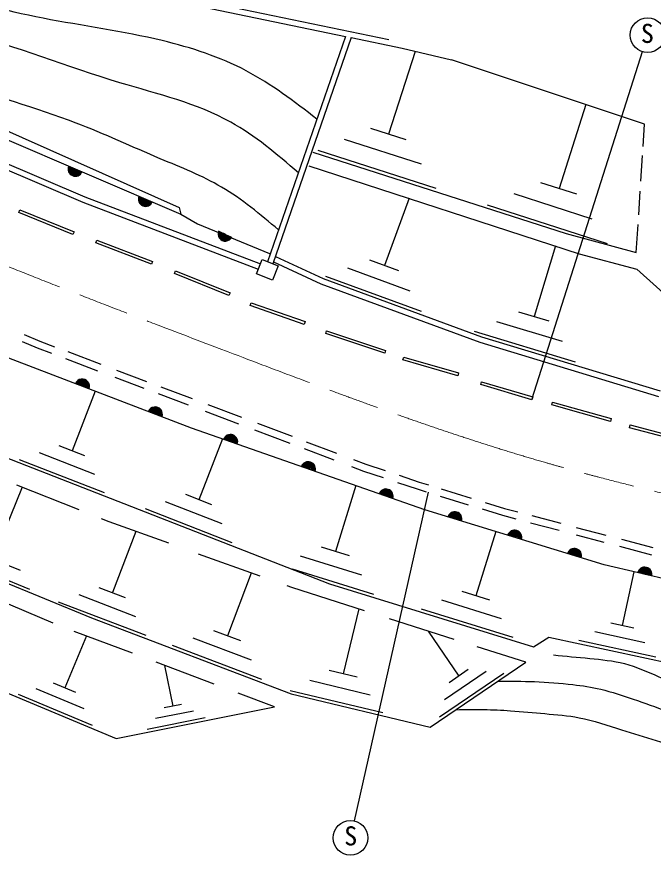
# Model space of a CAD drawing. Units: millimetres, scale not verified. Extents: x 40000 to 680000, y 20000 to 380000.
# Drawn here: x 208806 to 252779, y 237338 to 295259 of the extents above; entities that cross this region are included whole.
import ezdxf
from ezdxf.enums import TextEntityAlignment as Align

# ---------------------------------------------------------------- set-up
doc = ezdxf.new("R2010")
doc.units = ezdxf.units.MM
doc.header["$LTSCALE"] = 1000
doc.linetypes.add('CHAIN', pattern=[18.5, 12, -1.5, 3.5, -1.5])
for name, color, linetype, lineweight in [('M-BGD', 7, 'Continuous', 25), ('M-BMK', 2, 'CHAIN', 13), ('M-STR-STRC', 7, 'Continuous', 25)]:
    doc.layers.add(name, color=color, linetype=linetype, lineweight=lineweight)
doc.styles.add('ＭＳ ゴシック', font='')
doc.styles.get('ＭＳ ゴシック').set_extended_font_data('MS Gothic')

msp = doc.modelspace()

# ---------------------------------------------------------------- linework, layer by layer
at = {"layer": 'M-BGD'}
for p, q in [((211928, 298381), (234501, 293688)), ((211854, 297988), (231525, 293899)), ((231525, 293899), (226128, 278340)), ((231920, 293816), (226501, 278194)), ((231920, 293816), (235437, 293085)), ((235437, 293085), (238836, 292282)), ((236339, 292868), (234499, 287158)), ((252183, 287847), (238836, 292282)), ((196977, 289886), (213519, 282819)), ((200704, 289948), (220141, 281620)), ((196820, 289518), (213369, 282448)), ((248129, 289198), (246269, 283398)), ((205203, 288673), (220032, 282080)), ((235719, 286758), (233269, 287548)), ((252083, 286296), (252183, 287847)), ((236759, 285078), (231449, 286788)), ((229267, 285917), (246762, 280290)), ((237789, 283388), (229629, 286018)), ((251928, 283905), (252042, 285671)), ((228979, 284972), (247666, 278894)), ((247509, 282998), (245019, 283798)), ((213519, 282819), (225638, 278185)), ((235909, 282718), (234209, 278088)), ((248559, 281288), (243169, 283028)), ((251776, 281566), (251883, 283215)), ((213369, 282448), (225492, 277813)), ((220032, 282080), (220141, 281620)), ((249609, 279578), (241319, 282248)), ((208944, 281730), (209019, 281916)), ((212689, 280227), (208944, 281730)), ((209019, 281916), (212764, 280413)), ((220141, 281620), (221302, 280963)), ((221302, 280963), (226274, 278904)), ((212764, 280413), (212689, 280227)), ((251608, 278976), (251734, 280912)), ((214271, 279640), (214343, 279827)), ((214343, 279827), (218190, 278349)), ((246762, 280290), (251608, 278976)), ((218118, 278163), (214271, 279640)), ((246019, 279428), (244549, 274548)), ((226676, 278700), (229973, 277180)), ((247666, 278894), (251649, 277826)), ((218190, 278349), (218118, 278163)), ((225366, 277493), (225756, 278486)), ((225756, 278486), (226873, 278048)), ((226873, 278048), (226483, 277055)), ((226545, 278320), (229820, 276810)), ((235199, 277718), (233209, 278448)), ((219694, 277527), (219769, 277713)), ((223465, 275999), (219694, 277527)), ((219769, 277713), (223540, 276184)), ((226483, 277055), (225366, 277493)), ((235989, 276308), (231689, 277888)), ((251649, 277826), (263682, 266902)), ((229973, 277180), (240916, 273149)), ((236779, 274888), (230169, 277318)), ((229820, 276810), (240789, 272770)), ((223540, 276184), (223465, 275999)), ((224926, 275307), (224992, 275496)), ((228671, 274008), (224926, 275307)), ((224992, 275496), (228737, 274197)), ((220885, 266844), (200737, 274555)), ((245589, 274228), (243499, 274858)), ((228737, 274197), (228671, 274008)), ((246499, 272818), (241969, 274188)), ((230152, 273370), (230215, 273560)), ((230215, 273560), (234291, 272210)), ((247399, 271398), (240429, 273508)), ((209178, 272823), (210217, 272387)), ((209324, 273304), (210402, 272851)), ((210402, 272851), (211419, 272467)), ((234228, 272020), (230152, 273370)), ((240916, 273149), (253257, 269423)), ((210217, 272387), (211215, 272010)), ((240789, 272770), (253153, 269037)), ((212327, 272125), (214619, 271260)), ((234291, 272210), (234228, 272020)), ((235484, 271559), (235539, 271751)), ((235539, 271751), (239335, 270656)), ((212184, 271644), (214394, 270810)), ((239279, 270464), (235484, 271559)), ((215686, 270857), (217769, 270071)), ((239335, 270656), (239279, 270464)), ((215587, 270360), (217582, 269607)), ((240858, 269852), (240914, 270044)), ((240914, 270044), (244456, 269000)), ((214229, 269388), (212629, 265278)), ((218750, 269701), (220922, 268881)), ((244399, 268808), (240858, 269852)), ((218574, 269233), (220644, 268452)), ((244456, 269000), (244399, 268808)), ((222018, 268468), (224323, 267598)), ((245777, 268451), (245831, 268643)), ((249827, 267304), (245777, 268451)), ((245831, 268643), (249882, 267497)), ((221826, 268006), (224122, 267139)), ((225429, 267180), (227824, 266277)), ((249882, 267497), (249827, 267304)), ((251129, 266870), (251181, 267064)), ((251181, 267064), (255079, 266019)), ((236997, 261200), (220885, 266844)), ((225220, 266725), (227680, 265797)), ((255027, 265826), (251129, 266870)), ((223029, 266098), (221389, 261898)), ((228812, 265904), (230905, 265114)), ((213509, 264928), (211739, 265618)), ((228655, 265429), (230712, 264652)), ((207393, 265070), (230414, 256097)), ((214199, 263648), (210369, 265138)), ((214879, 262368), (208999, 264658)), ((231944, 264188), (232767, 263877)), ((232065, 264676), (232934, 264348)), ((232934, 264348), (234259, 263907)), ((232767, 263877), (234118, 263427)), ((235222, 263586), (236619, 263120)), ((235115, 263094), (236466, 262644)), ((236619, 263120), (237259, 262922)), ((209189, 262758), (207509, 258658)), ((213121, 261196), (208820, 262908)), ((232229, 262868), (230829, 258318)), ((236466, 262644), (237098, 262449)), ((238123, 262655), (240201, 262012)), ((193189, 262249), (213965, 253741)), ((222289, 261548), (220489, 262248)), ((238068, 262149), (239990, 261554)), ((223689, 258928), (217689, 261268)), ((222989, 260238), (219089, 261758)), ((240955, 261256), (242362, 260821)), ((241162, 261715), (242500, 261301)), ((242500, 261301), (243422, 261058)), ((249400, 257393), (236997, 261200)), ((242362, 260821), (243279, 260578)), ((244391, 260801), (246398, 260271)), ((215195, 260370), (214669, 260580)), ((219313, 258886), (215195, 260370)), ((244304, 260307), (246274, 259786)), ((217029, 259708), (215419, 255478)), ((241899, 259698), (240529, 255268)), ((247465, 259989), (249514, 259447)), ((247452, 259475), (249365, 258969)), ((250586, 259163), (252759, 258589)), ((209059, 256998), (205249, 258558)), ((231799, 258018), (229849, 258618)), ((250450, 258682), (252657, 258099)), ((209719, 255698), (203859, 258098)), ((225632, 256608), (221362, 258147)), ((232639, 256688), (228409, 257998)), ((260557, 254768), (249400, 257393)), ((225009, 256828), (223359, 252498)), ((233469, 255358), (227864, 257091)), ((251439, 256918), (250639, 253198)), ((230414, 256097), (244514, 251739)), ((216319, 255128), (214509, 255818)), ((227805, 255825), (227491, 255938)), ((232832, 254220), (227805, 255825)), ((241479, 254968), (239579, 255558)), ((211310, 253369), (207164, 255136)), ((217039, 253818), (213109, 255318)), ((242299, 253678), (238179, 254948)), ((217749, 252508), (211699, 254818)), ((232429, 254348), (231359, 249858)), ((243109, 252378), (236769, 254338)), ((213965, 253741), (227771, 248478)), ((239020, 252245), (234552, 253671)), ((251439, 253018), (249839, 253368)), ((198588, 252545), (215674, 245403)), ((216795, 251286), (212782, 252798)), ((224289, 252148), (222429, 252848)), ((237229, 252818), (239339, 249718)), ((252199, 252018), (248739, 252768)), ((213619, 252488), (212119, 248908)), ((225019, 250808), (220999, 252338)), ((244514, 251739), (245574, 252410)), ((245574, 252410), (255870, 250186)), ((252949, 251018), (247629, 252168)), ((225749, 249468), (219559, 251818)), ((243968, 250665), (240613, 251736)), ((222448, 249157), (218445, 250665)), ((219019, 250448), (219579, 247638)), ((237373, 246188), (243968, 250665)), ((232319, 249628), (230399, 250088)), ((242459, 249888), (238019, 246878)), ((241229, 250028), (238349, 248068)), ((239999, 250168), (238669, 249258)), ((212889, 248588), (211349, 249228)), ((233219, 248398), (229049, 249398)), ((213469, 247448), (210139, 248838)), ((226609, 247590), (224108, 248532)), ((234109, 247168), (227699, 248698)), ((214039, 246298), (208919, 248438)), ((227771, 248478), (237373, 246188)), ((215674, 245403), (226609, 247590)), ((220179, 247758), (218979, 247518)), ((221829, 246838), (217819, 246028)), ((221009, 247298), (218399, 246778))]:
    msp.add_line(p, q, dxfattribs=at)
for centre, radius, start, end in [((212852, 284743), 500, 156.80643, 336.80643), ((212852, 284743), 500, 156.80643, 336.80643), ((212852, 284743), 450, 156.80643, 336.80643), ((212852, 284743), 400, 156.80643, 336.80643), ((212852, 284743), 350, 156.80643, 336.80643), ((212852, 284743), 300, 156.80643, 336.80643), ((212852, 284743), 250, 156.80643, 336.80643), ((212852, 284743), 200, 156.80643, 336.80643), ((212852, 284743), 150, 156.80643, 336.80643), ((212852, 284743), 100, 156.80643, 336.80643), ((212852, 284743), 50, 156.80643, 336.80643), ((217712, 282661), 500, 156.80643, 336.80643), ((217712, 282661), 500, 156.80643, 336.80643), ((217712, 282661), 450, 156.80643, 336.80643), ((217712, 282661), 400, 156.80643, 336.80643), ((217712, 282661), 350, 156.80643, 336.80643), ((217712, 282661), 300, 156.80643, 336.80643), ((217712, 282661), 250, 156.80643, 336.80643), ((217712, 282661), 200, 156.80643, 336.80643), ((217712, 282661), 150, 156.80643, 336.80643), ((217712, 282661), 100, 156.80643, 336.80643), ((217712, 282661), 50, 156.80643, 336.80643), ((223208, 280262), 500, 156.1135, 336.1135), ((223208, 280262), 500, 156.1135, 336.1135), ((223208, 280262), 450, 156.1135, 336.1135), ((223208, 280262), 400, 156.1135, 336.1135), ((223208, 280262), 350, 156.1135, 336.1135), ((223208, 280262), 300, 156.1135, 336.1135), ((223208, 280262), 250, 156.1135, 336.1135), ((223208, 280262), 200, 156.1135, 336.1135), ((223208, 280262), 150, 156.1135, 336.1135), ((223208, 280262), 100, 156.1135, 336.1135), ((223208, 280262), 50, 156.1135, 336.1135), ((213330, 269735), 500, 339.05634, 159.05634), ((213330, 269735), 500, 339.05634, 159.05634), ((213330, 269735), 450, 339.05634, 159.05634), ((213330, 269735), 400, 339.05634, 159.05634), ((213330, 269735), 350, 339.05634, 159.05634), ((213330, 269735), 300, 339.05634, 159.05634), ((213330, 269735), 250, 339.05634, 159.05634), ((213330, 269735), 200, 339.05634, 159.05634), ((213330, 269735), 150, 339.05634, 159.05634), ((213330, 269735), 100, 339.05634, 159.05634), ((213330, 269735), 50, 339.05634, 159.05634), ((218367, 267808), 500, 339.05634, 159.05634), ((218367, 267808), 500, 339.05634, 159.05634), ((218367, 267808), 450, 339.05634, 159.05634), ((218367, 267808), 400, 339.05634, 159.05634), ((218367, 267808), 350, 339.05634, 159.05634), ((218367, 267808), 300, 339.05634, 159.05634), ((218367, 267808), 250, 339.05634, 159.05634), ((218367, 267808), 200, 339.05634, 159.05634), ((218367, 267808), 150, 339.05634, 159.05634), ((218367, 267808), 100, 339.05634, 159.05634), ((218367, 267808), 50, 339.05634, 159.05634), ((223570, 265903), 500, 340.69436, 160.69436), ((223570, 265903), 500, 340.69436, 160.69436), ((223570, 265903), 450, 340.69436, 160.69436), ((223570, 265903), 400, 340.69436, 160.69436), ((223570, 265903), 350, 340.69436, 160.69436), ((223570, 265903), 300, 340.69436, 160.69436), ((223570, 265903), 250, 340.69436, 160.69436), ((223570, 265903), 200, 340.69436, 160.69436), ((223570, 265903), 150, 340.69436, 160.69436), ((223570, 265903), 100, 340.69436, 160.69436), ((223570, 265903), 50, 340.69436, 160.69436), ((228941, 264022), 500, 340.69436, 160.69436), ((228941, 264022), 500, 340.69436, 160.69436), ((228941, 264022), 450, 340.69436, 160.69436), ((228941, 264022), 400, 340.69436, 160.69436), ((228941, 264022), 350, 340.69436, 160.69436), ((228941, 264022), 300, 340.69436, 160.69436), ((228941, 264022), 250, 340.69436, 160.69436), ((228941, 264022), 200, 340.69436, 160.69436), ((228941, 264022), 150, 340.69436, 160.69436), ((228941, 264022), 100, 340.69436, 160.69436), ((228941, 264022), 50, 340.69436, 160.69436), ((234311, 262140), 500, 340.69436, 160.69436), ((234311, 262140), 500, 340.69436, 160.69436), ((234311, 262140), 450, 340.69436, 160.69436), ((234311, 262140), 400, 340.69436, 160.69436), ((234311, 262140), 350, 340.69436, 160.69436), ((234311, 262140), 300, 340.69436, 160.69436), ((234311, 262140), 250, 340.69436, 160.69436), ((234311, 262140), 200, 340.69436, 160.69436), ((234311, 262140), 150, 340.69436, 160.69436), ((234311, 262140), 100, 340.69436, 160.69436), ((234311, 262140), 50, 340.69436, 160.69436), ((239064, 260565), 500, 342.93989, 162.93989), ((239064, 260565), 500, 342.93989, 162.93989), ((239064, 260565), 450, 342.93989, 162.93989), ((239064, 260565), 400, 342.93989, 162.93989), ((239064, 260565), 350, 342.93989, 162.93989), ((239064, 260565), 300, 342.93989, 162.93989), ((239064, 260565), 250, 342.93989, 162.93989), ((239064, 260565), 200, 342.93989, 162.93989), ((239064, 260565), 150, 342.93989, 162.93989), ((239064, 260565), 100, 342.93989, 162.93989), ((239064, 260565), 50, 342.93989, 162.93989), ((243198, 259296), 500, 342.93989, 162.93989), ((243198, 259296), 500, 342.93989, 162.93989), ((243198, 259296), 450, 342.93989, 162.93989), ((243198, 259296), 400, 342.93989, 162.93989), ((243198, 259296), 350, 342.93989, 162.93989), ((243198, 259296), 300, 342.93989, 162.93989), ((243198, 259296), 250, 342.93989, 162.93989), ((243198, 259296), 200, 342.93989, 162.93989), ((243198, 259296), 150, 342.93989, 162.93989), ((243198, 259296), 100, 342.93989, 162.93989), ((243198, 259296), 50, 342.93989, 162.93989), ((247333, 258028), 500, 342.93989, 162.93989), ((247333, 258028), 500, 342.93989, 162.93989), ((247333, 258028), 450, 342.93989, 162.93989), ((247333, 258028), 400, 342.93989, 162.93989), ((247333, 258028), 350, 342.93989, 162.93989), ((247333, 258028), 300, 342.93989, 162.93989), ((247333, 258028), 250, 342.93989, 162.93989), ((247333, 258028), 200, 342.93989, 162.93989), ((247333, 258028), 150, 342.93989, 162.93989), ((247333, 258028), 100, 342.93989, 162.93989), ((247333, 258028), 50, 342.93989, 162.93989), ((252190, 256737), 500, 346.75948, 166.75948), ((252190, 256737), 500, 346.75948, 166.75948), ((252190, 256737), 450, 346.75948, 166.75948), ((252190, 256737), 400, 346.75948, 166.75948), ((252190, 256737), 350, 346.75948, 166.75948), ((252190, 256737), 300, 346.75948, 166.75948), ((252190, 256737), 250, 346.75948, 166.75948), ((252190, 256737), 200, 346.75948, 166.75948), ((252190, 256737), 150, 346.75948, 166.75948), ((252190, 256737), 100, 346.75948, 166.75948), ((252190, 256737), 50, 346.75948, 166.75948)]:
    msp.add_arc(centre, radius, start, end, dxfattribs=at)
for points, knots in [([(180865, 332415), (180965, 331960), (181064, 331504), (181210, 331065), (181419, 330436), (181722, 329841), (181986, 329226), (182293, 328510), (182545, 327766), (182934, 327101), (183247, 326563), (183650, 326076), (184017, 325566), (184439, 324979), (184815, 324362), (185258, 323797), (185861, 323028), (186588, 322357), (187303, 321682), (187750, 321261), (188193, 320838), (188659, 320441), (189108, 320060), (189579, 319702), (190061, 319361), (190650, 318944), (191254, 318552), (191877, 318189), (192333, 317923), (192799, 317674), (193279, 317454), (193810, 317210), (194358, 317002), (194911, 316810), (196111, 316394), (197339, 316056), (198519, 315592), (199160, 315340), (199788, 315050), (200426, 314788), (201394, 314389), (202386, 314053), (203345, 313638), (204222, 313260), (205072, 312816), (205942, 312420), (206968, 311954), (208022, 311554), (209068, 311133), (210165, 310692), (211252, 310227), (212354, 309800), (213509, 309353), (214680, 308947), (215848, 308536), (216886, 308171), (217921, 307802), (218951, 307410), (219506, 307199), (220060, 306980), (220628, 306813), (221320, 306608), (222034, 306479), (222743, 306330), (223479, 306175), (224209, 306000), (224949, 305870), (225522, 305770), (226100, 305697), (226673, 305594), (227687, 305414), (228684, 305142), (229683, 304882), (231158, 304498), (232637, 304140), (234096, 303710), (235320, 303349), (236530, 302937), (237750, 302561), (239301, 302083), (240869, 301662), (242439, 301251), (243559, 300957), (244680, 300669), (245794, 300354), (247399, 299902), (248990, 299396), (250598, 298952), (251470, 298712), (252348, 298489), (253218, 298240), (253966, 298026), (254708, 297793), (255447, 297551), (257032, 297030), (258604, 296462), (260136, 295804), (261008, 295429), (261868, 295024), (262733, 294632), (264182, 293974), (265646, 293351), (267099, 292701), (268341, 292146), (269575, 291572), (270845, 291092), (271817, 290725), (272811, 290414), (273810, 290127), (274480, 289935), (275153, 289754), (275833, 289598), (276818, 289373), (277816, 289200), (278820, 289093), (280422, 288922), (282038, 288920), (283647, 288817), (284694, 288750), (285739, 288640), (286772, 288449), (287688, 288280), (288593, 288048), (289461, 287714), (290233, 287417), (290975, 287040), (291668, 286588), (292371, 286129), (293023, 285592), (293621, 285002), (294136, 284494), (294611, 283946), (295046, 283370), (295639, 282585), (296159, 281748), (296678, 280911)], [0, 0, 0, 0, 1, 1, 1, 2, 2, 2, 3, 3, 3, 4, 4, 4, 5, 5, 5, 6, 6, 6, 7, 7, 7, 8, 8, 8, 9, 9, 9, 10, 10, 10, 11, 11, 11, 12, 12, 12, 13, 13, 13, 14, 14, 14, 15, 15, 15, 16, 16, 16, 17, 17, 17, 18, 18, 18, 19, 19, 19, 20, 20, 20, 21, 21, 21, 22, 22, 22, 23, 23, 23, 24, 24, 24, 25, 25, 25, 26, 26, 26, 27, 27, 27, 28, 28, 28, 29, 29, 29, 30, 30, 30, 31, 31, 31, 32, 32, 32, 33, 33, 33, 34, 34, 34, 35, 35, 35, 36, 36, 36, 37, 37, 37, 38, 38, 38, 39, 39, 39, 40, 40, 40, 41, 41, 41, 42, 42, 42, 43, 43, 43, 44, 44, 44, 45, 45, 45, 45]), ([(209638, 313456), (211104, 312834), (212570, 312211), (214070, 311683), (215391, 311218), (216738, 310825), (218069, 310383), (218893, 310109), (219710, 309817), (220531, 309536), (221855, 309083), (223190, 308661), (224530, 308255), (225429, 307983), (226329, 307718), (227229, 307448), (228519, 307060), (229807, 306661), (231090, 306246), (232268, 305865), (233442, 305471), (234635, 305143), (235659, 304861), (236696, 304628), (237728, 304375), (238887, 304090), (240038, 303779), (241195, 303488), (242713, 303107), (244240, 302759), (245765, 302405), (246521, 302230), (247276, 302053), (248030, 301873), (248570, 301745), (249109, 301615), (249646, 301479), (250364, 301297), (251079, 301104), (251793, 300908), (253057, 300560), (254319, 300202), (255575, 299824), (256782, 299462), (257984, 299081), (259180, 298682), (260874, 298116), (262554, 297511), (264242, 296929), (265307, 296562), (266374, 296204), (267453, 295885), (268344, 295621), (269243, 295385), (270132, 295116), (270866, 294895), (271593, 294653), (272319, 294407), (273219, 294103), (274117, 293794), (275018, 293481), (275661, 293258), (276306, 293033), (276968, 292890), (277832, 292705), (278725, 292660), (279607, 292556), (280433, 292458), (281249, 292308), (282070, 292201), (283381, 292030), (284705, 291968), (286029, 291906)], [0, 0, 0, 0, 1, 1, 1, 2, 2, 2, 3, 3, 3, 4, 4, 4, 5, 5, 5, 6, 6, 6, 7, 7, 7, 8, 8, 8, 9, 9, 9, 10, 10, 10, 11, 11, 11, 12, 12, 12, 13, 13, 13, 14, 14, 14, 15, 15, 15, 16, 16, 16, 17, 17, 17, 18, 18, 18, 19, 19, 19, 20, 20, 20, 21, 21, 21, 22, 22, 22, 23, 23, 23, 24, 24, 24, 24]), ([(229545, 288191), (227970, 289399), (226395, 290607), (224665, 291524), (222855, 292484), (220876, 293125), (218847, 293611), (213442, 294905), (207680, 295096), (202884, 297624), (201518, 298345), (200230, 299255), (198943, 300165)], [0, 0, 0, 0, 1, 1, 1, 2, 2, 2, 3, 3, 3, 4, 4, 4, 4]), ([(228260, 284486), (226766, 285766), (225271, 287047), (223590, 287983), (221249, 289285), (218547, 289921), (215937, 290702), (212281, 291796), (208809, 293177), (205123, 294244), (203399, 294743), (201628, 295173), (199874, 295129), (198298, 295089), (196735, 294666), (195173, 294244)], [0, 0, 0, 0, 1, 1, 1, 2, 2, 2, 3, 3, 3, 4, 4, 4, 5, 5, 5, 5]), ([(226891, 280538), (225627, 281602), (224363, 282667), (222957, 283492), (221623, 284276), (220160, 284845), (218720, 285453), (216771, 286276), (214863, 287170), (212902, 287919), (210103, 288988), (207196, 289760), (204364, 290828), (203115, 291300), (201880, 291829), (200570, 292030), (199758, 292155), (198917, 292154), (198103, 292030), (197099, 291878), (196136, 291538), (195173, 291199)], [0, 0, 0, 0, 1, 1, 1, 2, 2, 2, 3, 3, 3, 4, 4, 4, 5, 5, 5, 6, 6, 6, 7, 7, 7, 7]), ([(245899, 251175), (246728, 251095), (247556, 251014), (248389, 250934), (249201, 250856), (250017, 250777), (250799, 250573), (251598, 250363), (252361, 250022), (253128, 249689), (253681, 249449), (254235, 249213), (254734, 248886), (255028, 248693), (255303, 248468), (255577, 248244)], [0, 0, 0, 0, 1, 1, 1, 2, 2, 2, 3, 3, 3, 4, 4, 4, 5, 5, 5, 5]), ([(242057, 249368), (242897, 249364), (243736, 249359), (244574, 249328), (245460, 249294), (246344, 249230), (247225, 249127), (247872, 249051), (248518, 248953), (249152, 248806), (249914, 248628), (250659, 248378), (251401, 248123), (252183, 247855), (252962, 247581), (253730, 247280), (254940, 246805), (256123, 246260), (257306, 245715)], [0, 0, 0, 0, 1, 1, 1, 2, 2, 2, 3, 3, 3, 4, 4, 4, 5, 5, 5, 6, 6, 6, 6]), ([(239145, 247391), (239790, 247401), (240436, 247411), (241081, 247400), (241697, 247390), (242313, 247362), (242928, 247320), (243718, 247266), (244506, 247188), (245297, 247119), (246091, 247050), (246888, 246988), (247666, 246838), (248662, 246646), (249627, 246308), (250598, 245995), (252182, 245484), (253781, 245041), (255336, 244469), (256471, 244051), (257583, 243565), (258694, 243079)], [0, 0, 0, 0, 1, 1, 1, 2, 2, 2, 3, 3, 3, 4, 4, 4, 5, 5, 5, 6, 6, 6, 7, 7, 7, 7])]:
    msp.add_open_spline(points, degree=3, knots=knots, dxfattribs=at)
at = {"layer": 'M-BMK'}
msp.add_open_spline([(183749, 288660), (190421, 285631), (197093, 282602), (203853, 279788), (210317, 277097), (216861, 274603), (223414, 272110), (230688, 269343), (237975, 266578), (245442, 264432), (250424, 263001), (255487, 261846), (260549, 260690)], degree=3, knots=[0, 0, 0, 0, 1, 1, 1, 2, 2, 2, 3, 3, 3, 4, 4, 4, 4], dxfattribs=at)
at = {"layer": 'M-STR-STRC'}
for p, q in [((244425, 268880), (252029, 292851)), ((237228, 262408), (232123, 239709))]:
    msp.add_line(p, q, dxfattribs=at)
for centre in [(252391, 293994), (231859, 238538)]:
    msp.add_circle(centre, 1200, dxfattribs=at)

# ---------------------------------------------------------------- texts
at = {"layer": 'M-STR-STRC', "style": 'ＭＳ ゴシック'}
for p in [(251924, 293056), (231430, 237619)]:
    msp.add_text('S', height=1320, dxfattribs=at).set_placement(p, align=Align.BOTTOM_LEFT)

doc.saveas('drawing.dxf')
